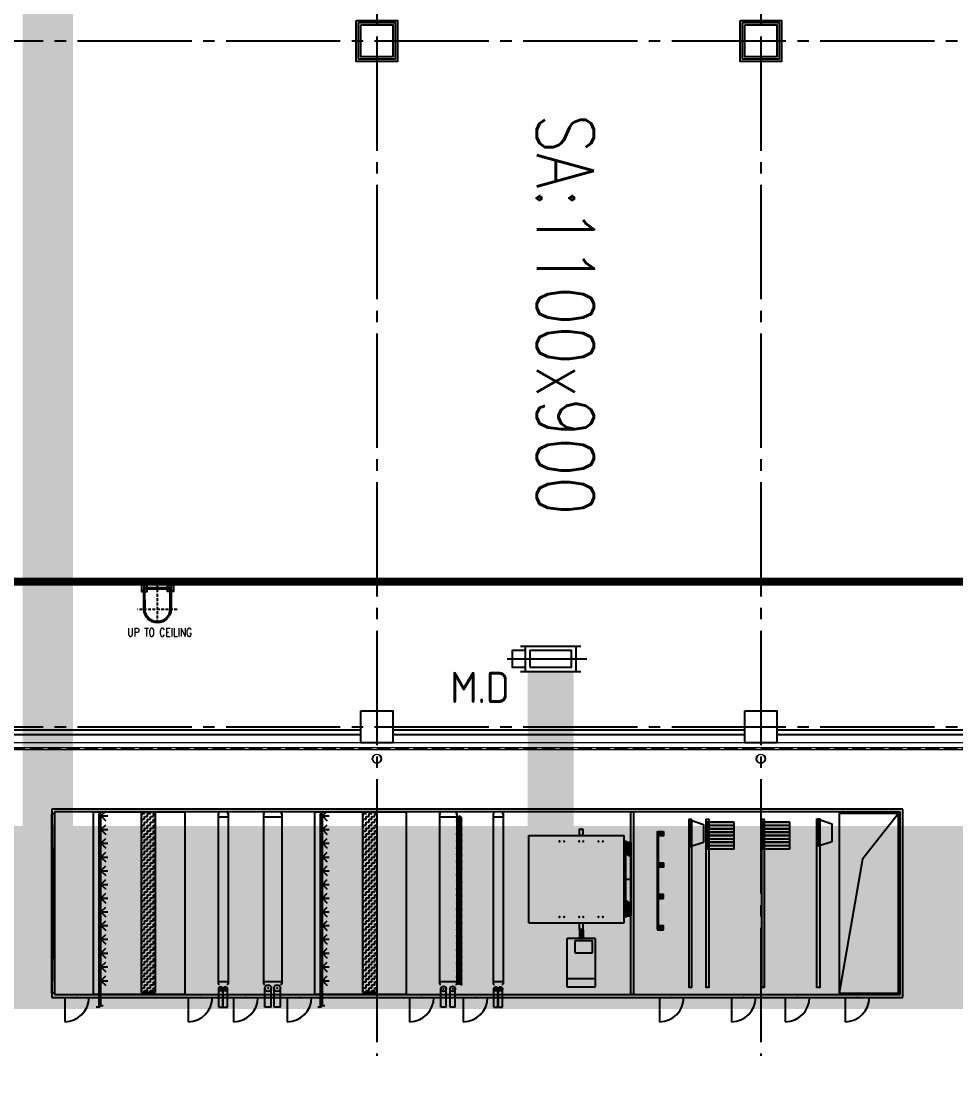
# Model space of a CAD drawing. Extents: x -960 to 27370, y -3283 to 11880.
# Drawn here: x 8583 to 10626, y -811 to 1542 of the extents above; entities that cross this region are included whole.
import ezdxf
from ezdxf.enums import TextEntityAlignment as Align
from ezdxf.lldxf.tags import DXFTag

# ---------------------------------------------------------------- set-up
doc = ezdxf.new("R2010")
doc.units = 0
doc.header["$LTSCALE"] = 100
for name, pattern in [('188K-SM-03-F10-ARCH-PA-Y2257103$0$18P6-SM-03-C40-ARCH-PA-Y2211058$0$DASHED', [19.05, 12.7, -6.35]), ('188K-SM-03-F10-ARCH-PA-Y2257103$0$DASHED', [19.05, 12.7, -6.35]), ('188K-SM-03-F10-MECH-EQ-Y2257103$0$CENTER', [2, 1.25, -0.25, 0.25, -0.25]), ('188K-SM-03-F10-MECH-EQ-Y2257103$0$Hidden H04', [23, 15, -8]), ('X-S-FAB-L10$0$COL-CEN-LIN', [3.25, 2.5, -0.25, 0.25, -0.25]), ('X-S-FAB-L10$0$HIDDEN', [0.4, 0.3, -0.1])]:
    doc.linetypes.add(name, pattern=pattern)
for name, color, linetype in [('0-xref', 8, 'Continuous'), ('188K-SM-03-F10-ARCH-PA-Y2257103$0$K-0-TXT-高度', 1, 'Continuous'), ('188K-SM-03-F10-ARCH-PA-Y2257103$0$K-P-LAD-420', 5, 'Continuous'), ('188K-SM-03-F10-ARCH-PA-Y2257103$0$K-P1S-4.2-單抗', 3, 'Continuous'), ('188K-SM-03-F10-ARCH-PA-Y2257103$0$K-岩棉 2hr 7.5-非抗', 14, 'Continuous'), ('188K-SM-03-F10-ARCH-PA-Y2257103$0$K-貼白鐵-1.5', 6, '188K-SM-03-F10-ARCH-PA-Y2257103$0$DASHED'), ('188K-SM-03-F10-MECH-EQ-Y2257103$0$ARW', 151, 'Continuous'), ('188K-SM-03-F10-MECH-EQ-Y2257103$0$FLC', 40, 'Continuous'), ('188K-SM-03-F10-MECH-EQ-Y2257103$0$HEPA', 6, 'Continuous'), ('188K-SM-03-F10-MECH-EQ-Y2257103$0$MOTOR', 7, 'Continuous'), ('188K-SM-03-F10-MECH-EQ-Y2257103$0$擋水簾', 151, 'Continuous'), ('188K-SM-03-F10-MECH-EQ-Y2257103$0$桶濾', 125, 'Continuous'), ('188K-SM-07-F15-HVAC-MA DUCT-Y2257103$0$0-MAU-SA', 5, 'Continuous'), ('188K-SM-07-F15-HVAC-MA DUCT-Y2257103$0$01-電力-CSA', 1, 'Continuous'), ('188K-SM-07-F15-HVAC-MA DUCT-Y2257103$0$H-dp-md', 3, 'Continuous'), ('X-S-FAB-L10$0$0-DIM-TXT', 8, 'Continuous'), ('X-S-FAB-L10$0$A-OBJE-MEP', 8, 'Continuous'), ('X-S-FAB-L10$0$A-WALL-EX', 8, 'Continuous'), ('X-S-FAB-L10$0$BLOCK', 8, 'Continuous'), ('X-S-FAB-L10$0$CCL', 8, 'X-S-FAB-L10$0$COL-CEN-LIN'), ('X-S-FAB-L10$0$COL-S', 8, 'Continuous'), ('X-S-FAB-L10$0$HID', 8, 'X-S-FAB-L10$0$HIDDEN')]:
    doc.layers.add(name, color=color, linetype=linetype)
doc.styles.add('188K-SM-03-F10-ARCH-PA-Y2257103$0$18P2-XFDP10$0$AA-TXT', font='simplex.shx', dxfattribs={"width": 0.8, "bigfont": 'chineset.shx'})
doc.styles.add('188K-SM-03-F10-ARCH-PA-Y2257103$0$Standard', font='txt.shx', dxfattribs={"bigfont": 'chineset.shx'})
doc.styles.add('188K-SM-07-F15-HVAC-MA DUCT-Y2257103$0$00-AEX$0$HKEC', font='romans.shx', dxfattribs={"bigfont": 'china.shx'})
doc.styles.add('188K-SM-07-F15-HVAC-MA DUCT-Y2257103$0$aa-txt', font='isocp.shx', dxfattribs={"bigfont": 'chineset.shx'})
doc.styles.add('X-S-FAB-L10$0$CHINA', font='simplex.shx', dxfattribs={"width": 0.75, "bigfont": 'chineset.shx'})
doc.styles.add('X-S-FAB-L10$0$Standard', font='', dxfattribs={"width": 0.8})
doc.styles.add('X-S-FAB-L10$0$TG_NOTE_TEXT', font='simplex.shx', dxfattribs={"width": 0.75, "bigfont": 'chineset.shx'})
doc.styles.get('X-S-FAB-L10$0$Standard').set_extended_font_data('Microsoft JhengHei')
tags = doc.linetypes.add('188K-SM-03-F10-ARCH-PA-Y2257103$0$S.P_LINE', pattern='A,12.7,-5.08,["S.P",188K-SM-03-F10-ARCH-PA-Y2257103$0$Standard,S=4,R=0,X=-2.54,Y=-1.27],-6.35', length=24.13).pattern_tags.tags
tags[6] = DXFTag(74, 10)

# ---------------------------------------------------------------- blocks, each defined once
blk = doc.blocks.new('X-S-FAB-L10$0$FAB2-L05')
at = {"layer": 'X-S-FAB-L10$0$CCL'}
for p, q in [((-16800, 11005), (-16800, 0)), ((-15960, 11005), (-15960, 0)), ((-26880, 2220), (1210, 2220)), ((-26880, 720), (1210, 720))]:
    blk.add_line(p, q, dxfattribs=at)
at = {"layer": 'X-S-FAB-L10$0$COL-S'}
for points in [[(-16835, 2255), (-16765, 2255), (-16765, 2185), (-16835, 2185)], [(-15995, 2255), (-15925, 2255), (-15925, 2185), (-15995, 2185)], [(-16835, 755), (-16765, 755), (-16765, 685), (-16835, 685)], [(-15995, 755), (-15925, 755), (-15925, 685), (-15995, 685)]]:
    blk.add_lwpolyline(points, close=True, dxfattribs=at)
blk = doc.blocks.new('X-S-FAB-L10')
at = {"layer": 'X-S-FAB-L10$0$A-OBJE-MEP', "lineweight": 0, "flags": 128}
for points in [[(9369.5, -70, 1), (9350.5, -70, 1)], [(10209.5, -70, 1), (10190.5, -70, 1)]]:
    blk.add_lwpolyline(points, format="xyb", close=True, dxfattribs=at)
at = {"layer": 'X-S-FAB-L10$0$A-OBJE-MEP', "lineweight": 0}
for centre in [(9360, -70), (10200, -70)]:
    blk.add_circle(centre, 10, dxfattribs=at)
at = {"layer": 'X-S-FAB-L10$0$A-WALL-EX', "lineweight": 0}
blk.add_line((12670, -46.5), (7705, -46.5), dxfattribs=at)
at = {"layer": 'X-S-FAB-L10$0$A-WALL-EX', "lineweight": 0, "flags": 128}
for points in [[(12673.5, -35), (7705, -35)], [(7705, -50), (12670, -50)], [(7705, -50), (12670, -50)], [(7705, -50), (12670, -50)], [(7705, -50), (12670, -50)], [(7705, -50), (12670, -50)], [(7705, -50), (12670, -50)], [(7705, -50), (12670, -50)], [(7705, -50), (12670, -50)]]:
    blk.add_lwpolyline(points, dxfattribs=at)
at = {"layer": 'X-S-FAB-L10$0$COL-S'}
for p, q in [((9325, 1535), (9395, 1535)), ((9325, 1465), (9325, 1535)), ((9395, 1535), (9395, 1465)), ((10165, 1535), (10235, 1535)), ((10165, 1465), (10165, 1535)), ((10235, 1535), (10235, 1465)), ((9395, 1465), (9325, 1465)), ((10235, 1465), (10165, 1465)), ((9325, 35), (9395, 35)), ((9325, -35), (9325, 35)), ((9395, 35), (9395, -35)), ((10165, 35), (10235, 35)), ((10165, -35), (10165, 35)), ((10235, 35), (10235, -35)), ((9395, -35), (9325, -35)), ((10235, -35), (10165, -35))]:
    blk.add_line(p, q, dxfattribs=at)
at = {"layer": 'X-S-FAB-L10$0$HID'}
blk.add_line((12670, -50), (7705, -50), dxfattribs=at)
at = {"layer": 'X-S-FAB-L10$0$BLOCK'}
blk.add_blockref('X-S-FAB-L10$0$FAB2-L05', (26160, -720), dxfattribs=at)
at = {"style": 'X-S-FAB-L10$0$TG_NOTE_TEXT', "width": 0.5, "flags": 1}
for p in [(7463.301, 9020), (18268.251, 8649), (11197.77, 4800.167), (16485.801, 4800.167), (25420.27, 2635), (13360, 320.001, 0), (7463.301, -33.333)]:
    blk.add_attdef('WH', text='', height=20, dxfattribs=at).set_placement(p, align=Align.BOTTOM_LEFT)
at = {"width": 0.5}
for style, p in [('X-S-FAB-L10$0$TG_NOTE_TEXT', (7585, 9020)), ('X-S-FAB-L10$0$TG_NOTE_TEXT', (18389.95, 8649)), ('X-S-FAB-L10$0$TG_NOTE_TEXT', (11117.5, 4813.5)), ('X-S-FAB-L10$0$TG_NOTE_TEXT', (16607.5, 4813.5)), ('X-S-FAB-L10$0$TG_NOTE_TEXT', (25350, 2635)), ('X-S-FAB-L10$0$Standard', (13129.375, 325.001, 0)), ('X-S-FAB-L10$0$TG_NOTE_TEXT', (7585, -20))]:
    blk.add_attdef('DESC', text='', height=10, dxfattribs=dict(at, style=style)).set_placement(p, align=Align.BOTTOM_LEFT)
for tag, style, p in [('TYPE', 'X-S-FAB-L10$0$TG_NOTE_TEXT', (7619.286, 9020)), ('NO', 'X-S-FAB-L10$0$TG_NOTE_TEXT', (7650.095, 9020)), ('TYPE', 'X-S-FAB-L10$0$TG_NOTE_TEXT', (18424.236, 8649)), ('NO', 'X-S-FAB-L10$0$TG_NOTE_TEXT', (18455.045, 8649)), ('NO', 'X-S-FAB-L10$0$TG_NOTE_TEXT', (11088.595, 4813.5)), ('TYPE', 'X-S-FAB-L10$0$TG_NOTE_TEXT', (11151.786, 4813.5)), ('TYPE', 'X-S-FAB-L10$0$TG_NOTE_TEXT', (16641.786, 4813.5)), ('NO', 'X-S-FAB-L10$0$TG_NOTE_TEXT', (16672.595, 4813.5)), ('NO', 'X-S-FAB-L10$0$TG_NOTE_TEXT', (25313, 2635)), ('TYPE', 'X-S-FAB-L10$0$TG_NOTE_TEXT', (25350, 2635)), ('NO', 'X-S-FAB-L10$0$Standard', (13100, 320.001, 0)), ('TYPE', 'X-S-FAB-L10$0$Standard', (13129.375, 320.001, 0)), ('TYPE', 'X-S-FAB-L10$0$TG_NOTE_TEXT', (7619.286, -20)), ('NO', 'X-S-FAB-L10$0$TG_NOTE_TEXT', (7650.095, -20))]:
    blk.add_attdef(tag, text='', height=10, dxfattribs=dict(at, style=style)).set_placement(p, align=Align.BOTTOM_RIGHT)
at = {"style": 'X-S-FAB-L10$0$TG_NOTE_TEXT', "width": 0.5, "flags": 1}
for rotation, p in [(180, (43, 7480)), (180, (943, 7480)), (90, (24310, 3717.77)), (270, (17080, 1711.699))]:
    blk.add_attdef('WH', text='', height=20, rotation=rotation, dxfattribs=at).set_placement(p, align=Align.BOTTOM_LEFT)
at = {"width": 0.5}
for rotation, style, p in [(180, 'X-S-FAB-L10$0$Standard', (317.625, 7480)), (180, 'X-S-FAB-L10$0$Standard', (1217.625, 7480)), (90, 'X-S-FAB-L10$0$TG_NOTE_TEXT', (24310, 3647.5)), (270, 'X-S-FAB-L10$0$TG_NOTE_TEXT', (17080, 1605))]:
    blk.add_attdef('DESC', text='', height=10, rotation=rotation, dxfattribs=dict(at, style=style)).set_placement(p, align=Align.BOTTOM_LEFT)
for tag, rotation, style, p in [('TYPE', 180, 'X-S-FAB-L10$0$Standard', (317.625, 7480)), ('NO', 180, 'X-S-FAB-L10$0$Standard', (347, 7480)), ('TYPE', 180, 'X-S-FAB-L10$0$Standard', (1217.625, 7480)), ('NO', 180, 'X-S-FAB-L10$0$Standard', (1247, 7480)), ('TYPE', 90, 'X-S-FAB-L10$0$TG_NOTE_TEXT', (24310, 3647.5)), ('NO', 90, 'X-S-FAB-L10$0$TG_NOTE_TEXT', (24310, 3610.5)), ('TYPE', 270, 'X-S-FAB-L10$0$TG_NOTE_TEXT', (17080, 1605)), ('NO', 270, 'X-S-FAB-L10$0$TG_NOTE_TEXT', (17080, 1573))]:
    blk.add_attdef(tag, text='', height=10, rotation=rotation, dxfattribs=dict(at, style=style)).set_placement(p, align=Align.BOTTOM_RIGHT)
at = {"layer": 'X-S-FAB-L10$0$0-DIM-TXT', "style": 'X-S-FAB-L10$0$CHINA', "width": 0.75}
for p in [(667.414, 7855.1, -2689.4), (22627.353, 6728.814), (25644.722, 6728.814), (24778.787, 5569.051), (1118.252, 4980), (417.801, 4594.623), (23874.84, 4355), (22927.43, 4330.122), (23749.869, 3901.367), (417.801, 3765.236), (1118.252, 3730), (417.801, 3115.79), (536.882, 2227.832), (16908.994, 1782.652), (888.445, 880.466), (16977.43, 750), (18878.841, 750), (25641.221, 553.233), (21364.03, 526.894)]:
    blk.add_attdef('HIG', text='', height=80, dxfattribs=at).set_placement(p, align=Align.MIDDLE_LEFT)
blk = doc.blocks.new('188K-SM-03-F10-ARCH-PA-Y2257103$0$LAD-1')
for points in [[(-33.8, -29.7), (-77.4, -29.7, -0.976777), (-77.4, 29.8), (-33.8, 29.8)], [(-33.8, -27.2), (-77.4, -27.2, -0.974646), (-77.4, 27.3), (-33.8, 27.3)]]:
    blk.add_lwpolyline(points, format="xyb")
at = {"linetype": '188K-SM-03-F10-ARCH-PA-Y2257103$0$18P6-SM-03-C40-ARCH-PA-Y2211058$0$DASHED', "ltscale": 0.005}
for points in [[(-77.4, -42.9), (-77.4, 43.5)], [(-106.5, 0), (-23.9, 0)]]:
    blk.add_lwpolyline(points, dxfattribs=at)
for points in [[(-23.8, 22.2), (-23.8, 35.2), (-37.8, 35.2), (-37.8, 22.2)], [(-27.8, 27), (-27.8, 30), (-33.8, 30), (-33.8, 27)], [(-28.9, 27), (-28.9, -27), (-32.7, -27), (-32.7, 27)], [(-23.9, -21.8), (-23.9, -34.8), (-37.9, -34.8), (-37.9, -21.8)], [(-27.8, -27), (-27.8, -30), (-33.8, -30), (-33.8, -27)]]:
    blk.add_lwpolyline(points, close=True)
for centre in [(-93.7, 23.2), (-64.6, 28.5), (-105.2, 0), (-93.7, -22.5), (-64.6, -28.5)]:
    blk.add_circle(centre, 0.5)
blk = doc.blocks.new('188K-SM-03-F10-ARCH-PA-Y2257103')
at = {"layer": '188K-SM-03-F10-ARCH-PA-Y2257103$0$K-P1S-4.2-單抗'}
for p, q in [((13115, 315, 0), (7525, 315, 0)), ((13115, 310, 0), (7525, 310, 0))]:
    blk.add_line(p, q, dxfattribs=at)
for points in [[(9315, 1545), (9405, 1545), (9405, 1455), (9315, 1455)], [(9320, 1540), (9400, 1540), (9400, 1460), (9320, 1460)], [(10155, 1545), (10245, 1545), (10245, 1455), (10155, 1455)], [(10160, 1540), (10240, 1540), (10240, 1460), (10160, 1460)]]:
    blk.add_lwpolyline(points, close=True, dxfattribs=at)
at = {"layer": '188K-SM-03-F10-ARCH-PA-Y2257103$0$K-岩棉 2hr 7.5-非抗'}
for p, q in [((9325, -7.5, 0), (8555, -7.5, 0)), ((9325, -17.5), (8555, -17.5, 0)), ((10165, -7.5, 0), (9395, -7.5, 0)), ((10165, -17.5), (9395, -17.5, 0)), ((11005, -7.5, 0), (10235, -7.5, 0)), ((11005, -17.5), (10235, -17.5, 0))]:
    blk.add_line(p, q, dxfattribs=at)
at = {"layer": '188K-SM-03-F10-ARCH-PA-Y2257103$0$K-貼白鐵-1.5', "linetype": '188K-SM-03-F10-ARCH-PA-Y2257103$0$S.P_LINE', "ltscale": 0.09, "const_width": 12}
blk.add_lwpolyline([(14160, 320), (1860, 320), (1860, 645)], dxfattribs=at)
at = {"layer": '188K-SM-03-F10-ARCH-PA-Y2257103$0$K-P-LAD-420', "rotation": 90.07229666140849}
blk.add_blockref('188K-SM-03-F10-ARCH-PA-Y2257103$0$LAD-1', (8879.9, 333.8, 0), dxfattribs=at)
at = {"layer": '188K-SM-03-F10-ARCH-PA-Y2257103$0$K-0-TXT-高度', "style": '188K-SM-03-F10-ARCH-PA-Y2257103$0$18P2-XFDP10$0$AA-TXT', "width": 0.8}
blk.add_text('UP TO CEILING', height=18, rotation=360, dxfattribs=at).set_placement((8885, 206.5, 0), align=Align.MIDDLE)
blk = doc.blocks.new('188K-SM-03-F10-MECH-EQ-Y2257103$0$A$C133B1A89')
at = {"color": 1}
for p, q in [((0, 3970), (0, 230)), ((0, 3970), (30, 3970)), ((220, 3880), (0, 3880)), ((190, 3970), (220, 3970)), ((220, 3970), (220, 230)), ((220, 280), (0, 280)), ((0, 230), (30, 230)), ((15, -275), (15, 127)), ((105, -275), (105, 127)), ((115, -275), (115, 127)), ((190, 230), (220, 230)), ((205, -275), (205, 127)), ((15, -275), (105, -275)), ((115, -275), (205, -275))]:
    blk.add_line(p, q, dxfattribs=at)
for centre in [(60, 127), (160, 127)]:
    blk.add_circle(centre, 44.5, dxfattribs=at)
for p in [(60, 127), (160, 127)]:
    blk.add_point(p, dxfattribs=at)
blk = doc.blocks.new('188K-SM-03-F10-MECH-EQ-Y2257103$0$A$C46594869')
at = {"color": 4}
for p, q in [((-50, 3970), (-50, 230)), ((-50, 3970), (-20, 3970)), ((350, 3880), (-50, 3880)), ((320, 3970), (350, 3970)), ((350, 3970), (350, 230)), ((350, 280), (-50, 280)), ((-50, 230), (-20, 230)), ((-20, -275), (-20, 140)), ((120, -275), (120, 140)), ((180, -275), (180, 140)), ((320, 230), (350, 230)), ((320, -275), (320, 140)), ((120, -275), (-20, -275)), ((320, -275), (180, -275))]:
    blk.add_line(p, q, dxfattribs=at)
for centre in [(50, 140), (250, 140)]:
    blk.add_circle(centre, 69.9, dxfattribs=at)
for p in [(50, 140), (250, 140)]:
    blk.add_point(p, dxfattribs=at)
blk = doc.blocks.new('188K-SM-03-F10-MECH-EQ-Y2257103$0$eli')
at = {"layer": '188K-SM-03-F10-MECH-EQ-Y2257103$0$擋水簾'}
for p, q in [((-48, 17), (-47, 16)), ((-46, 17), (-46, 17)), ((-42, 18), (-41, 21)), ((-40, 21), (-38, 21)), ((-40, 18), (-39, 20)), ((-39, 20), (-38, 20)), ((-5, 2), (-12, 7)), ((-4, 3), (-9, 6)), ((20, 24), (9, 13)), ((21, 23), (10, 11))]:
    blk.add_line(p, q, dxfattribs=at)
for centre, radius, start, end in [((-60, 16), 0.892, 56.5251, 332.9034), ((-46, 16), 0.841, 225, 45), ((-40, 20), 1.19, 90, 155), ((-39, 20), 0.595, 90, 155), ((-38, 21), 0.595, 270, 90), ((0, 8), 8.33, 233.7229, 329.3372), ((0, 8), 7.14, 233.7229, 329.3372), ((7, 4), 0.595, 329.3372, 149.3372), ((40, 31), 0.892, 241.4202, 146.5072)]:
    blk.add_arc(centre, radius, start, end, dxfattribs=at)
for centre, major_axis, ratio, start_param, end_param in [((-45, -34), (54.7, 1), 0.945652, 1.612744, 1.817259), ((-45, -34), (54.7, 1), 0.945652, 0.892621, 1.570796), ((-2, 15), (13.6, 1.8), 0.565217, 3.706747, 4.814407), ((-3, 15), (14.6, 2.6), 0.6, 4.193923, 5.58693), ((-3, 15), (13.5, 2.4), 0.565217, -1.468778, -0.576163), ((30, 18), (13.2, 9.6), 0.581818, 0.469896, 1.87896)]:
    blk.add_ellipse(centre, major_axis=major_axis, ratio=ratio, start_param=start_param, end_param=end_param, dxfattribs=at)
for points, knots in [([(-42, 18), (-45, 19), (-48, 19), (-54, 18), (-57, 17), (-60, 17)], [4.6316548, 4.6316548, 4.6316548, 4.6316548, 4.809552, 4.809552, 4.958975, 4.958975, 4.958975, 4.958975]), ([(-13, 9), (-14, 10), (-16, 11), (-20, 13), (-24, 15), (-32, 17), (-36, 18), (-40, 18), (-40, 18), (-40, 18)], [4.0840634, 4.0840634, 4.0840634, 4.0840634, 4.1613431, 4.1613431, 4.3774127, 4.3774127, 4.5934823, 4.5934823, 4.6006647, 4.6006647, 4.6006647, 4.6006647]), ([(39, 31), (39, 31), (38, 32), (36, 32), (34, 31), (30, 30), (28, 29), (25, 27), (23, 26), (21, 24), (20, 24), (20, 23)], [6.799371, 6.799371, 6.799371, 6.799371, 6.892242, 6.892242, 7.324796, 7.324796, 7.671916, 7.671916, 8.019037, 8.019037, 8.162145, 8.162145, 8.162145, 8.162145])]:
    blk.add_open_spline(points, degree=3, knots=knots, dxfattribs=at)
blk = doc.blocks.new('188K-SM-03-F10-MECH-EQ-Y2257103$0$A$C1EE42846')
at = {"color": 4}
for p, q in [((0, 3970), (0, 230)), ((0, 3970), (30, 3970)), ((380, 3880), (0, 3880)), ((350, 3970), (380, 3970)), ((380, 3970), (380, 230)), ((380, 280), (0, 280)), ((0, 230), (30, 230)), ((33, -275), (33, 127)), ((147, -275), (147, 127)), ((233, -275), (233, 127)), ((347, -275), (347, 129)), ((350, 230), (380, 230)), ((147, -275), (33, -275)), ((347, -275), (233, -275))]:
    blk.add_line(p, q, dxfattribs=at)
for centre in [(90, 127), (290, 127)]:
    blk.add_circle(centre, 57.1, dxfattribs=at)
for p in [(90, 127), (290, 127)]:
    blk.add_point(p, dxfattribs=at)
at = {"xscale": -0.9824656600831077, "yscale": 0.9824656600831077, "zscale": 0.9824656600831077, "rotation": 180}
for p in [(442, 3790), (442, 3767), (442, 3905), (442, 3882), (442, 3859), (442, 3836), (442, 3813), (442, 3744), (442, 3721), (442, 3698), (442, 3675), (442, 3652), (442, 3629), (442, 3606), (442, 3583), (442, 3560), (442, 3537), (442, 3514), (442, 3491), (442, 3468), (442, 3445), (442, 3422), (442, 3399), (442, 3376), (442, 3353), (442, 3330), (442, 3307), (442, 3284), (442, 3261), (442, 3238), (442, 3215), (442, 3192), (442, 3169), (442, 3146), (442, 3123), (442, 3100), (442, 3077), (442, 3054), (442, 3031), (442, 3008), (442, 2985), (442, 2962), (442, 2939), (442, 2916), (442, 2893), (442, 2870), (442, 2847), (442, 2824), (442, 2801), (442, 2778), (442, 2755), (442, 2732), (442, 2709), (442, 2686), (442, 2663), (442, 2640), (442, 2617), (442, 2594), (442, 2571), (442, 2548), (442, 2525), (442, 2502), (442, 2479), (442, 2456), (442, 2433), (442, 2410), (442, 2387), (442, 2364), (442, 2341), (442, 2318), (442, 2295), (442, 2272), (442, 2249), (442, 2226), (442, 2203), (442, 2180), (442, 2157), (442, 2134), (442, 2111), (442, 2088), (442, 2065), (442, 2042), (442, 2019), (442, 1996), (442, 1973), (442, 1950), (442, 1927), (442, 1904), (442, 1881), (442, 1858), (442, 1835), (442, 1812), (442, 1789), (442, 1766), (442, 1743), (442, 1720), (442, 1697), (442, 1674), (442, 1651), (442, 1628), (442, 1605), (442, 1582), (442, 1559), (442, 1536), (442, 1513), (442, 1490), (442, 1467), (442, 1444), (442, 1421), (442, 1398), (442, 1375), (442, 1352), (442, 1329), (442, 1306), (442, 1283), (442, 1260), (442, 1237), (442, 1214), (442, 1191), (442, 1168), (442, 1145), (442, 1122), (442, 1099), (442, 1076), (442, 1053), (442, 1030), (442, 1007), (442, 984), (442, 961), (442, 938), (442, 915), (442, 892), (442, 869), (442, 846), (442, 823), (442, 800), (442, 777), (442, 754), (442, 731), (442, 708), (442, 685), (442, 662), (442, 639), (442, 616), (442, 593), (442, 570), (442, 547), (442, 524), (442, 501), (442, 478), (442, 455), (442, 432), (442, 409), (442, 386), (442, 363), (442, 340), (442, 317), (442, 294), (442, 271), (442, 248)]:
    blk.add_blockref('188K-SM-03-F10-MECH-EQ-Y2257103$0$eli', p, dxfattribs=at)
blk = doc.blocks.new('188K-SM-03-F10-MECH-EQ-Y2257103$0$A$C20831D72')
at = {"color": 1}
for p, q in [((0, 3970), (0, 230)), ((0, 3970), (30, 3970)), ((220, 3880), (0, 3880)), ((190, 3970), (220, 3970)), ((220, 3970), (220, 230)), ((220, 280), (0, 280)), ((0, 230), (30, 230)), ((15, -275), (15, 127)), ((105, -275), (105, 127)), ((115, -275), (115, 127)), ((190, 230), (220, 230)), ((205, -275), (205, 127)), ((15, -275), (105, -275)), ((115, -275), (205, -275))]:
    blk.add_line(p, q, dxfattribs=at)
for centre in [(60, 127), (160, 127)]:
    blk.add_circle(centre, 44.5, dxfattribs=at)
for p in [(60, 127), (160, 127)]:
    blk.add_point(p, dxfattribs=at)
blk = doc.blocks.new('188K-SM-03-F10-MECH-EQ-Y2257103$0$%%C7 孔徑')
at = {"color": 4}
blk.add_circle((0, 0), 3.5, dxfattribs=at)
blk.add_point((0, 0))
blk = doc.blocks.new('188K-SM-03-F10-MECH-EQ-Y2257103$0$A$C6e2866f5')
blk.add_lwpolyline([(45, -105), (-45, -105), (-45, 25), (45, 25)], close=True)
at = {"linetype": '188K-SM-03-F10-MECH-EQ-Y2257103$0$Hidden H04', "lineweight": -3}
for points in [[(-20, 0), (20, 0), (20, -80), (-20, -80)], [(-18, -2), (18, -2), (18, -78), (-18, -78)]]:
    blk.add_lwpolyline(points, close=True, dxfattribs=at)
for p in [(-37, 17), (0, 17), (37, 17), (-37, -40), (36.75, -40)]:
    blk.add_blockref('188K-SM-03-F10-MECH-EQ-Y2257103$0$%%C7 孔徑', p)
at = {"xscale": -1, "rotation": 180}
for p in [(-37, -97), (0, -97), (37, -97)]:
    blk.add_blockref('188K-SM-03-F10-MECH-EQ-Y2257103$0$%%C7 孔徑', p, dxfattribs=at)
blk = doc.blocks.new('188K-SM-03-F10-MECH-EQ-Y2257103$0$A$C3A4033FF')
blk.add_blockref('188K-SM-03-F10-MECH-EQ-Y2257103$0$A$C6e2866f5', (-20, 0))
blk = doc.blocks.new('188K-SM-03-F10-MECH-EQ-Y2257103$0$FLC-1250-W')
at = {"layer": '188K-SM-03-F10-MECH-EQ-Y2257103$0$FLC'}
for p, q in [((0, 796), (0, -796)), ((130, 796), (130, -796))]:
    blk.add_line(p, q, dxfattribs=at)
at = {"layer": '188K-SM-03-F10-MECH-EQ-Y2257103$0$FLC', "color": 1}
for p, q in [((20, 546), (20, 796)), ((40, 534), (40, 796)), ((60, 523), (60, 796)), ((80, 511), (80, 796)), ((100, 500), (100, 796)), ((120, 488), (120, 796)), ((20, -796), (20, -450)), ((40, -796), (40, -462)), ((60, -796), (60, -473)), ((80, -796), (80, -485)), ((100, -796), (100, -496)), ((120, -796), (120, -508))]:
    blk.add_line(p, q, dxfattribs=at)
at = {"layer": '188K-SM-03-F10-MECH-EQ-Y2257103$0$FLC', "color": 1, "linetype": '188K-SM-03-F10-MECH-EQ-Y2257103$0$CENTER', "ltscale": 5}
blk.add_line((-25, 0), (152, 0), dxfattribs=at)
at = {"layer": '188K-SM-03-F10-MECH-EQ-Y2257103$0$FLC'}
for centre, start, end in [((5, 796), 0, 180), ((15, 796), 0, 180), ((25, 796), 0, 180), ((35, 796), 0, 180), ((45, 796), 0, 180), ((55, 796), 0, 180), ((65, 796), 0, 180), ((75, 796), 0, 180), ((85, 796), 0, 180), ((95, 796), 0, 180), ((105, 796), 0, 180), ((115, 796), 0, 180), ((125, 796), 0, 180), ((125, 796), 0, 180), ((125, 796), 0, 180), ((125, 796), 0, 180), ((125, 796), 0, 180), ((125, 796), 0, 180), ((125, 796), 0, 180), ((125, 796), 0, 180), ((125, 796), 0, 180), ((125, 796), 0, 180), ((125, 796), 0, 180), ((125, 796), 0, 180), ((5, -796), 180, 0), ((15, -796), 180, 0), ((25, -796), 180, 0), ((35, -796), 180, 0), ((45, -796), 180, 0), ((55, -796), 180, 0), ((65, -796), 180, 0), ((75, -796), 180, 0), ((85, -796), 180, 0), ((95, -796), 180, 0), ((105, -796), 180, 0), ((115, -796), 180, 0), ((125, -796), 180, 0), ((125, -796), 180, 0), ((125, -796), 180, 0), ((125, -796), 180, 0), ((125, -796), 180, 0), ((125, -796), 180, 0), ((125, -796), 180, 0), ((125, -796), 180, 0), ((125, -796), 180, 0), ((125, -796), 180, 0), ((125, -796), 180, 0), ((125, -796), 180, 0)]:
    blk.add_arc(centre, 5, start, end, dxfattribs=at)
blk = doc.blocks.new('188K-SM-03-F10-MECH-EQ-Y2257103$0$%%C14 孔位')
at = {"color": 1}
blk.add_circle((0, 0), 7, dxfattribs=at)
blk.add_point((0, 0))
blk = doc.blocks.new('188K-SM-03-F10-MECH-EQ-Y2257103$0$A$C7940598F')
for p, q in [((0, 0), (0, 2085)), ((0, 2085), (1915, 2085)), ((1804, 2115), (111, 2115)), ((164, 2115), (164, 2085)), ((1751, 2115), (1751, 2085)), ((1915, 0), (1915, 2085)), ((0, 0), (1915, 0))]:
    blk.add_line(p, q)
for points in [[(-140, 1107.5), (0, 1107.5), (0, 1182.5), (-140, 1182.5)], [(1915, 1107.5), (2055, 1107.5), (2055, 1182.5), (1915, 1182.5)]]:
    blk.add_lwpolyline(points, close=True)
for p in [(-140, 1145), (2055, 1145)]:
    blk.add_point(p)
for p in [(131, 1620), (131, 1520), (1784, 1620), (1784, 1520), (131, 1190), (1784, 1190), (131, 1100), (1784, 1100), (131, 770), (1784, 770), (131, 670), (1784, 670)]:
    blk.add_blockref('188K-SM-03-F10-MECH-EQ-Y2257103$0$%%C14 孔位', p)
blk = doc.blocks.new('188K-SM-03-F10-MECH-EQ-Y2257103$0$HPF-610-292側視圖')
at = {"layer": '188K-SM-03-F10-MECH-EQ-Y2257103$0$HEPA'}
for p, q in [((0, 598), (292, 498)), ((0, 598), (0, 6)), ((0, 598), (25, 598)), ((25, 598), (25, 6)), ((292, 498), (292, 106)), ((292, 106), (0, 6)), ((25, 6), (0, 6))]:
    blk.add_line(p, q, dxfattribs=at)
blk = doc.blocks.new('188K-SM-03-F10-MECH-EQ-Y2257103$0$A$C03D53DB9')
at = {"layer": '188K-SM-03-F10-MECH-EQ-Y2257103$0$桶濾'}
for p, q in [((0, 72), (602, 72)), ((10, 0), (10, 145)), ((10, 145), (13, 145)), ((13, 0), (13, 145)), ((13, 143), (607, 143)), ((13, 2), (607, 2)), ((624, 72), (557, 72)), ((610, 145), (607, 145)), ((607, 145), (607, 0)), ((610, 145), (610, 0)), ((614, 127), (610, 127)), ((614, 17), (610, 17)), ((617, 11), (610, 11)), ((617, 6), (610, 6)), ((614, 127), (614, 17)), ((617, 107), (614, 107)), ((617, 102), (614, 102)), ((617, 108), (617, 100)), ((617, 12), (617, 4)), ((619, 109), (618, 109)), ((618, 109), (618, 99)), ((619, 99), (618, 99)), ((619, 13), (618, 13)), ((618, 13), (618, 3)), ((619, 3), (618, 3)), ((619, 99), (619, 109)), ((622, 106), (619, 109)), ((622, 103), (619, 99)), ((619, 3), (619, 13)), ((622, 10), (619, 13)), ((622, 7), (619, 3)), ((622, 106), (622, 103)), ((622, 10), (622, 7)), ((10, 0), (13, 0)), ((610, 0), (607, 0))]:
    blk.add_line(p, q, dxfattribs=at)
for centre, start, end in [((618, 108), 90, 180), ((618, 100), 180, 270), ((618, 12), 90, 180), ((618, 4), 180, 270)]:
    blk.add_arc(centre, 1, start, end, dxfattribs=at)
blk = doc.blocks.new('188K-SM-03-F10-MECH-EQ-Y2257103$0$Motor315L-頂視圖-東(50HZ)')
blk.add_line((45, -17), (45, -173))
at = {"layer": '188K-SM-03-F10-MECH-EQ-Y2257103$0$MOTOR', "color": 1, "linetype": '188K-SM-03-F10-MECH-EQ-Y2257103$0$CENTER', "ltscale": 20}
blk.add_line((0, 0), (0, -219), dxfattribs=at)
at = {"layer": '188K-SM-03-F10-MECH-EQ-Y2257103$0$MOTOR'}
for p, q in [((-310, -1077), (-310, -210)), ((300, -200), (-300, -200)), ((-50, -195), (-50, -200)), ((-44, -185), (-44, -190)), ((44, -190), (-44, -190)), ((-40, -10), (40, -10)), ((-40, -10), (-40, -180)), ((40, -180), (-40, -180)), ((40, -10), (40, -180)), ((40, -17), (45, -17)), ((40, -173), (45, -173)), ((44, -185), (44, -190)), ((50, -195), (50, -200)), ((310, -1077), (310, -210)), ((-135, -245), (250, -245)), ((-135, -511), (-135, -245)), ((250, -511), (250, -245)), ((-135, -511), (250, -511)), ((-310, -1077), (310, -1077)), ((-309, -1247), (-309, -1077)), ((309, -1247), (309, -1077)), ((-299, -1257), (299, -1257))]:
    blk.add_line(p, q, dxfattribs=at)
for centre, radius, start, end in [((-300, -210), 10, 90, 180), ((-44, -195), 5, 90, 180), ((-40, -185), 5, 90, 180), ((40, -185), 5, 0, 90), ((44, -195), 5, 0, 90), ((300, -210), 10, 0, 90), ((-299, -1247), 10, 180, 270), ((299, -1247), 10, 270, 0)]:
    blk.add_arc(centre, radius, start, end, dxfattribs=at)
blk = doc.blocks.new('188K-SM-03-F10-MECH-EQ-Y2257103$0$A$C0D54229D')
at = {"color": 2}
for q in [(0, -532), (532, 0)]:
    blk.add_line((0, 0), q, dxfattribs=at)
blk.add_arc((0, 0), 532, 270, 0, dxfattribs=at)
blk.add_point((266, 0))
blk = doc.blocks.new('188K-SM-03-F10-MECH-EQ-Y2257103$0$0-CRMAU-12W')
at = {"layer": '188K-SM-03-F10-MECH-EQ-Y2257103$0$ARW'}
h = blk.add_hatch(dxfattribs=at)
h.set_pattern_fill('ZIGZAG', color=256, scale=20, style=0)
h.set_pattern_definition([(0, (-17907, -9455), (63.5, 63.5), [63.5, -63.5]), (90, (-17843.5, -9455), (-63.5, 63.5), [63.5, -63.5])])
h.paths.add_polyline_path([(-16657, -60), (-16357, -60), (-16357, -4010), (-16657, -4010)])
h = blk.add_hatch(dxfattribs=at)
h.set_pattern_fill('ZIGZAG', color=256, scale=20, style=0)
h.set_pattern_definition([(0, (-13062, -9455), (63.5, 63.5), [63.5, -63.5]), (90, (-12998.5, -9455), (-63.5, 63.5), [63.5, -63.5])])
h.paths.add_polyline_path([(-11812, -60), (-11512, -60), (-11512, -4010), (-11812, -4010)])
at = {"color": 4}
for p, q in [((0, 0), (-18620, 0)), ((-18620, 0), (-18620, -4120)), ((0, -4120), (0, 0)), ((-60, -60), (-18560, -60)), ((-18560, -60), (-18560, -4060)), ((-60, -4060), (-60, -60)), ((-18620, -4120), (0, -4120)), ((-18560, -4060), (-60, -4060))]:
    blk.add_line(p, q, dxfattribs=at)
at = {"color": 6}
for p, q in [((-18560, -95), (-18620, -4025)), ((-94, -95), (-883, -1099)), ((-883, -1099), (-1393, -4025))]:
    blk.add_line(p, q, dxfattribs=at)
at = {"color": 5}
blk.add_lwpolyline([(-18620, -95), (-18560, -95), (-18560, -4025), (-18620, -4025)], close=True, dxfattribs=at)
at = {"color": 6}
for points in [[(-18560, -4025), (-18620, -4025), (-18620, -95), (-18560, -95)], [(-94, -95), (-1393, -95), (-1393, -4025), (-94, -4025)]]:
    blk.add_lwpolyline(points, close=True, dxfattribs=at)
for points in [[(-15709, -4060), (-17709, -4060), (-17709, -60), (-15709, -60)], [(-10864, -4060), (-12864, -4060), (-12864, -60), (-10864, -60)]]:
    blk.add_lwpolyline(points, close=True)
at = {"color": 4}
for points in [[(-5956, -60), (-5896, -60), (-5896, -4060), (-5956, -4060)], [(-1880, -215), (-1815, -215), (-1815, -3905), (-1880, -3905)], [(-5379, -2620), (-5346, -2620), (-5346, -520), (-5379, -520)]]:
    blk.add_lwpolyline(points, close=True, dxfattribs=at)
at = {"color": 2}
for points in [[(-4616, -226), (-4686, -226), (-4686, -3894), (-4616, -3894)], [(-4242, -226), (-4312, -226), (-4312, -3894), (-4242, -3894)], [(-3026, -226), (-3096, -226), (-3096, -3894), (-3026, -3894)]]:
    blk.add_lwpolyline(points, close=True, dxfattribs=at)
at = {"layer": '188K-SM-03-F10-MECH-EQ-Y2257103$0$ARW'}
for p, q in [((-17545, -100), (-17585, -100)), ((-17585, -4327), (-17585, -100)), ((-17545, -150), (-17439, -44)), ((-17545, -4303), (-17545, -100)), ((-17545, -150), (-17395, -150)), ((-17545, -150), (-17439, -256)), ((-16657, -4010), (-16657, -60)), ((-16657, -60), (-16357, -60)), ((-16357, -60), (-16357, -4010)), ((-12700, -100), (-12740, -100)), ((-12740, -4327), (-12740, -100)), ((-12700, -150), (-12594, -44)), ((-12700, -4303), (-12700, -100)), ((-12700, -150), (-12550, -150)), ((-12700, -150), (-12594, -256)), ((-11812, -4010), (-11812, -60)), ((-11812, -60), (-11512, -60)), ((-11512, -60), (-11512, -4010)), ((-17545, -450), (-17439, -344)), ((-17545, -450), (-17395, -450)), ((-17545, -450), (-17439, -556)), ((-17545, -450), (-17395, -450)), ((-17545, -450), (-17439, -556)), ((-12700, -450), (-12594, -344)), ((-12700, -450), (-12550, -450)), ((-12700, -450), (-12594, -556)), ((-12700, -450), (-12550, -450)), ((-12700, -450), (-12594, -556)), ((-17546, -750), (-17440, -644)), ((-12701, -750), (-12595, -644)), ((-17545, -750), (-17395, -750)), ((-17545, -750), (-17439, -856)), ((-12700, -750), (-12550, -750)), ((-12700, -750), (-12594, -856)), ((-17545, -1050), (-17439, -944)), ((-17545, -1050), (-17395, -1050)), ((-17545, -1050), (-17439, -1156)), ((-12700, -1050), (-12594, -944)), ((-12700, -1050), (-12550, -1050)), ((-12700, -1050), (-12594, -1156)), ((-17545, -1350), (-17439, -1244)), ((-17545, -1350), (-17395, -1350)), ((-17545, -1350), (-17439, -1456)), ((-12700, -1350), (-12594, -1244)), ((-12700, -1350), (-12550, -1350)), ((-12700, -1350), (-12594, -1456)), ((-17545, -1650), (-17439, -1544)), ((-12700, -1650), (-12594, -1544)), ((-17545, -1650), (-17395, -1650)), ((-17545, -1650), (-17439, -1756)), ((-17545, -1950), (-17439, -1844)), ((-12700, -1650), (-12550, -1650)), ((-12700, -1650), (-12594, -1756)), ((-12700, -1950), (-12594, -1844)), ((-17545, -1950), (-17395, -1950)), ((-17545, -1950), (-17439, -2056)), ((-12700, -1950), (-12550, -1950)), ((-12700, -1950), (-12594, -2056)), ((-17545, -2250), (-17439, -2144)), ((-17545, -2250), (-17395, -2250)), ((-17545, -2250), (-17439, -2356)), ((-12700, -2250), (-12594, -2144)), ((-12700, -2250), (-12550, -2250)), ((-12700, -2250), (-12594, -2356)), ((-17545, -2550), (-17439, -2444)), ((-17545, -2550), (-17395, -2550)), ((-17545, -2550), (-17439, -2656)), ((-12700, -2550), (-12594, -2444)), ((-12700, -2550), (-12550, -2550)), ((-12700, -2550), (-12594, -2656)), ((-17545, -2850), (-17439, -2744)), ((-12700, -2850), (-12594, -2744)), ((-17545, -2850), (-17395, -2850)), ((-17545, -2850), (-17439, -2956)), ((-17545, -3150), (-17439, -3044)), ((-12700, -2850), (-12550, -2850)), ((-12700, -2850), (-12594, -2956)), ((-12700, -3150), (-12594, -3044)), ((-17545, -3150), (-17395, -3150)), ((-17545, -3155), (-17439, -3261)), ((-12700, -3150), (-12550, -3150)), ((-12700, -3155), (-12594, -3261)), ((-17545, -3455), (-17439, -3349)), ((-17545, -3455), (-17395, -3455)), ((-17545, -3455), (-17439, -3561)), ((-12700, -3455), (-12594, -3349)), ((-12700, -3455), (-12550, -3455)), ((-12700, -3455), (-12594, -3561)), ((-17545, -3755), (-17439, -3649)), ((-17545, -3755), (-17395, -3755)), ((-17545, -3755), (-17439, -3861)), ((-12700, -3755), (-12594, -3649)), ((-12700, -3755), (-12550, -3755)), ((-12700, -3755), (-12594, -3861)), ((-16357, -4010), (-16657, -4010)), ((-11512, -4010), (-11812, -4010))]:
    blk.add_line(p, q, dxfattribs=at)
for centre in [(-17545, -150), (-12700, -150), (-17545, -450), (-17545, -450), (-12700, -450), (-12700, -450), (-17545, -750), (-12700, -750), (-17545, -1050), (-12700, -1050), (-17545, -1350), (-12700, -1350), (-17545, -1650), (-12700, -1650), (-17545, -1950), (-12700, -1950), (-17545, -2250), (-12700, -2250), (-17545, -2550), (-12700, -2550), (-17545, -2850), (-12700, -2850), (-17545, -3150), (-12700, -3150), (-17545, -3455), (-12700, -3455), (-17545, -3755), (-12700, -3755)]:
    blk.add_circle(centre, 15, dxfattribs=at)
for points in [[(-17647, -4325), (-17637, -4328), (-17571, -4341), (-17553, -4288), (-17507, -4298), (-17494, -4301)], [(-12802, -4325), (-12792, -4328), (-12726, -4341), (-12708, -4288), (-12662, -4298), (-12649, -4301)]]:
    blk.add_open_spline(points, degree=3, knots=[35.439113, 35.439113, 35.439113, 35.439113, 53.723943, 145.661055, 183.181794, 183.181794, 183.181794, 183.181794], dxfattribs=at)
at = {"color": 1}
for name, p in [('188K-SM-03-F10-MECH-EQ-Y2257103$0$A$C133B1A89', (-14984, -4060)), ('188K-SM-03-F10-MECH-EQ-Y2257103$0$A$C46594869', (-13939, -4060)), ('188K-SM-03-F10-MECH-EQ-Y2257103$0$A$C1EE42846', (-10139, -4060)), ('188K-SM-03-F10-MECH-EQ-Y2257103$0$A$C20831D72', (-8964, -4060))]:
    blk.add_blockref(name, p, dxfattribs=at)
at = {"xscale": -1, "rotation": 270}
blk.add_blockref('188K-SM-03-F10-MECH-EQ-Y2257103$0$A$C7940598F', (-8183, -2493), dxfattribs=at)
at = {"color": 4, "rotation": 90.00000000000001}
for p in [(-5346, -520), (-5346, -1205)]:
    blk.add_blockref('188K-SM-03-F10-MECH-EQ-Y2257103$0$A$C3A4033FF', p, dxfattribs=at)
at = {"color": 4, "xscale": -1, "rotation": 90}
for p in [(-5346, -1935), (-5346, -2620)]:
    blk.add_blockref('188K-SM-03-F10-MECH-EQ-Y2257103$0$A$C3A4033FF', p, dxfattribs=at)
for name, p in [('188K-SM-03-F10-MECH-EQ-Y2257103$0$Motor315L-頂視圖-東(50HZ)', (-7038, -2633)), ('188K-SM-03-F10-MECH-EQ-Y2257103$0$A$C0D54229D', (-18338, -4120)), ('188K-SM-03-F10-MECH-EQ-Y2257103$0$A$C0D54229D', (-15638, -4120)), ('188K-SM-03-F10-MECH-EQ-Y2257103$0$A$C0D54229D', (-14643, -4120)), ('188K-SM-03-F10-MECH-EQ-Y2257103$0$A$C0D54229D', (-13468, -4120)), ('188K-SM-03-F10-MECH-EQ-Y2257103$0$A$C0D54229D', (-10793, -4120)), ('188K-SM-03-F10-MECH-EQ-Y2257103$0$A$C0D54229D', (-9618, -4120)), ('188K-SM-03-F10-MECH-EQ-Y2257103$0$A$C0D54229D', (-5325, -4120)), ('188K-SM-03-F10-MECH-EQ-Y2257103$0$A$C0D54229D', (-3750, -4120)), ('188K-SM-03-F10-MECH-EQ-Y2257103$0$A$C0D54229D', (-2575, -4120)), ('188K-SM-03-F10-MECH-EQ-Y2257103$0$A$C0D54229D', (-1265, -4120))]:
    blk.add_blockref(name, p)
at = {"layer": '188K-SM-03-F10-MECH-EQ-Y2257103$0$FLC'}
blk.add_blockref('188K-SM-03-F10-MECH-EQ-Y2257103$0$FLC-1250-W', (-6086, -1535), dxfattribs=at)
at = {"layer": '188K-SM-03-F10-MECH-EQ-Y2257103$0$HEPA'}
for p in [(-1845, -822), (-1845, -822), (-4651, -836)]:
    blk.add_blockref('188K-SM-03-F10-MECH-EQ-Y2257103$0$HPF-610-292側視圖', p, dxfattribs=at)
at = {"layer": '188K-SM-03-F10-MECH-EQ-Y2257103$0$桶濾', "xscale": -1}
for p in [(-3680, -434), (-3680, -435), (-3680, -582), (-3680, -583), (-2464, -434), (-2464, -435), (-2464, -582), (-2464, -583), (-3680, -730), (-3680, -731), (-2464, -730), (-2464, -731), (-3680, -878), (-3680, -879), (-2464, -878), (-2464, -879)]:
    blk.add_blockref('188K-SM-03-F10-MECH-EQ-Y2257103$0$A$C03D53DB9', p, dxfattribs=at)
blk = doc.blocks.new('188K-SM-03-F10-MECH-EQ-Y2257103')
at = {"xscale": 0.1, "yscale": 0.1, "zscale": 0.1}
blk.add_blockref('188K-SM-03-F10-MECH-EQ-Y2257103$0$0-CRMAU-12W', (10510.8, -180), dxfattribs=at)
blk = doc.blocks.new('188K-SM-07-F15-HVAC-MA DUCT-Y2257103$0$MD')
at = {"layer": '188K-SM-07-F15-HVAC-MA DUCT-Y2257103$0$H-dp-md'}
for p, q in [((-75, 410.1), (-75, -66.5)), ((-150, 330), (-150, -30)), ((0, 330), (0, -30)), ((-150, 300), (0, 300)), ((0, 0), (-150, 0))]:
    blk.add_line(p, q, dxfattribs=at)
for points in [[(-125, 300), (-25, 300), (-25, 380), (-125, 380)], [(-125, 275), (-125, 25), (-25, 25), (-25, 275)]]:
    blk.add_lwpolyline(points, close=True, dxfattribs=at)
blk = doc.blocks.new('188K-SM-07-F15-HVAC-MA DUCT-Y2257103')
at = {"layer": '188K-SM-07-F15-HVAC-MA DUCT-Y2257103$0$0-MAU-SA', "color": 5}
for points, const_width in [([(8640, -373), (8640, 8843.7)], 110), ([(9740.2, -392.5), (9740.2, 120.9)], 100)]:
    blk.add_lwpolyline(points, dxfattribs=dict(at, const_width=const_width))
at = {"layer": '188K-SM-07-F15-HVAC-MA DUCT-Y2257103$0$0-MAU-SA', "color": 5, "ltscale": 1000, "const_width": 400}
blk.add_lwpolyline([(2669.2, -417.2), (6392.5, -417.2), (6692.5, -717.2), (7951.5, -717.2), (8251.5, -417.2), (12400.9, -417.2), (12675, -691.2), (17095.6, -691.2)], dxfattribs=at)
at = {"xscale": 0.3666666666666666, "yscale": 0.3666666666666666, "zscale": 0.3666666666666666, "rotation": 90}
blk.add_blockref('188K-SM-07-F15-HVAC-MA DUCT-Y2257103$0$MD', (9795.2, 175.9), dxfattribs=at)
at = {"layer": '188K-SM-07-F15-HVAC-MA DUCT-Y2257103$0$01-電力-CSA', "ltscale": 1000, "style": '188K-SM-07-F15-HVAC-MA DUCT-Y2257103$0$00-AEX$0$HKEC', "width": 0.8}
blk.add_text('SA:1100x900', height=125, rotation=270, dxfattribs=at).set_placement((9672.4, 1340.5), align=Align.BOTTOM_LEFT)
at = {"layer": '188K-SM-07-F15-HVAC-MA DUCT-Y2257103$0$H-dp-md', "style": '188K-SM-07-F15-HVAC-MA DUCT-Y2257103$0$aa-txt'}
blk.add_text('M.D', height=68, dxfattribs=at).set_placement((9520.6, 52.1))

msp = doc.modelspace()

# ---------------------------------------------------------------- block references
msp.add_blockref('188K-SM-07-F15-HVAC-MA DUCT-Y2257103', (0, 0))
at = {"layer": '0-xref'}
for name in ['X-S-FAB-L10', '188K-SM-03-F10-ARCH-PA-Y2257103', '188K-SM-03-F10-MECH-EQ-Y2257103']:
    msp.add_blockref(name, (0, 0), dxfattribs=at)

doc.saveas('drawing.dxf')
